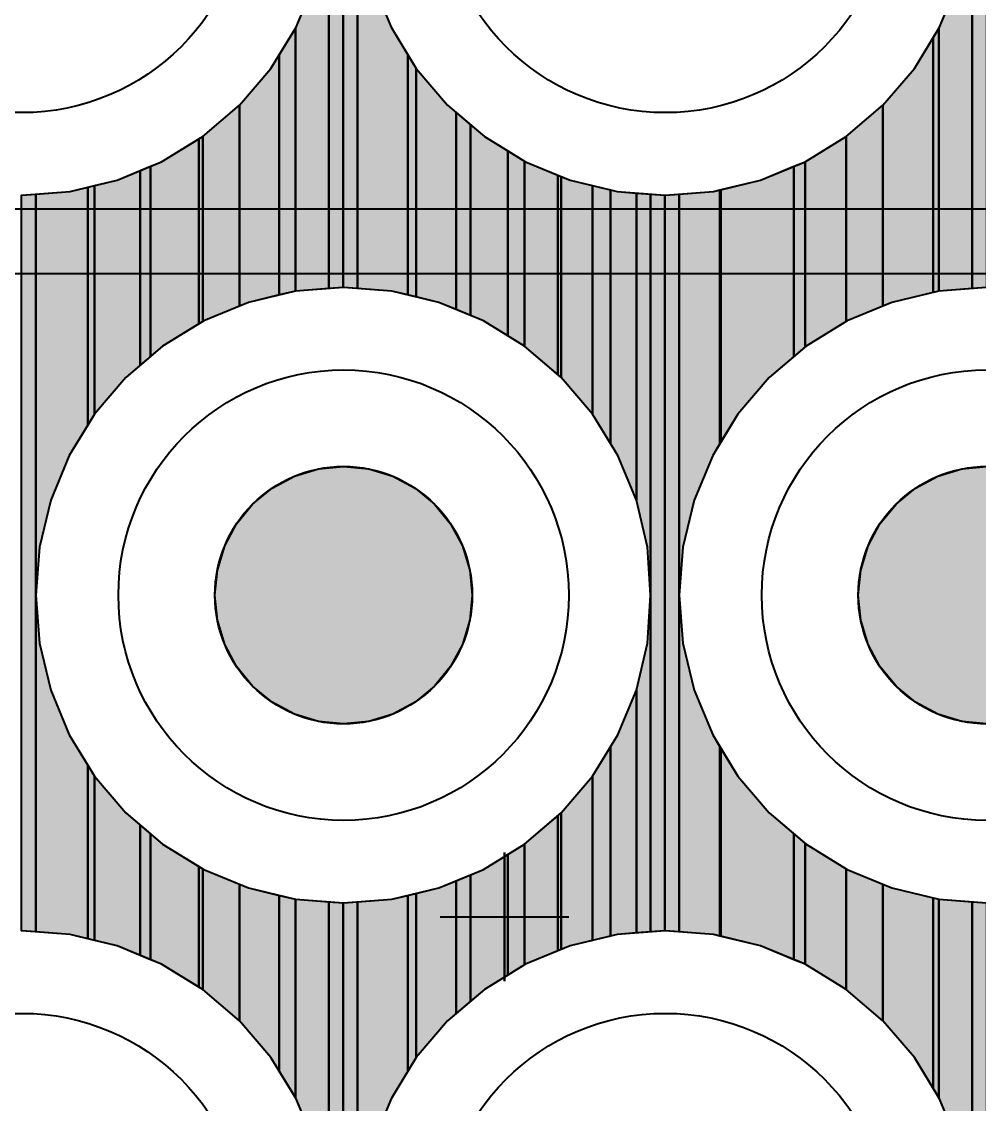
# Model space of a CAD drawing. Header units: millimetres. Extents: x 3.8 to 71.6, y 3.7 to 38.5.
# Drawn here: x 33.699 to 36.676, y 15.197 to 18.563 of the extents above; entities that cross this region are included whole.
import ezdxf

# ---------------------------------------------------------------- set-up
doc = ezdxf.new("R2010")
doc.units = ezdxf.units.MM
for name, color, linetype in [('bottom_copper', 7, 'Continuous'), ('drill_plated', 7, 'Continuous'), ('top_copper', 7, 'Continuous'), ('top_silk', 7, 'Continuous')]:
    doc.layers.add(name, color=color, linetype=linetype)

# ---------------------------------------------------------------- blocks, each defined once
blk = doc.blocks.new('Block8641')
at = {"layer": 'bottom_copper', "lineweight": 40}
for points in [[(1.3218, 13.6105), (1.2773, 13.607), (1.2773, 15.9004), (1.3218, 15.8969), (1.3218, 13.6105)], [(1.2773, 13.607), (1.1736, 13.5989), (1.1736, 14.4155), (1.1759, 14.4193), (1.2334, 14.558), (1.2685, 14.704), (1.2773, 14.8537), (1.2773, 13.607)], [(1.1736, 13.5989), (1.0276, 13.5638), (1, 13.5524), (1, 14.177), (1.0975, 14.2912), (1.1736, 14.4155), (1.1736, 13.5989)], [(1, 13.5524), (0.8889, 13.5063), (0.8858, 13.5044), (0.8858, 14.0795), (1, 14.177), (1, 13.5524)], [(0.8858, 13.5044), (0.7608, 13.4279), (0.7577, 13.4253), (0.7577, 14.0011), (0.8858, 14.0795), (0.8858, 13.5044)], [(0, 13.3304), (-0.1142, 13.4279), (-0.1665, 13.4599), (-0.1665, 14.035), (-0.1111, 14.0011), (0, 13.955), (0, 13.3304)], [(0.7577, 13.4253), (0.6466, 13.3304), (0.5491, 13.2162), (0.4932, 13.1249), (0.4932, 13.9134), (0.619, 13.9436), (0.7577, 14.0011), (0.7577, 13.4253)], [(0.1534, 13.1249), (0.0975, 13.2162), (0, 13.3304), (0, 13.955), (0.0276, 13.9436), (0.1534, 13.9134), (0.1534, 13.1249)], [(0.2773, 12.6537), (0.2685, 12.8034), (0.2334, 12.9494), (0.1759, 13.0881), (0.1534, 13.1249), (0.1534, 13.9134), (0.1733, 13.9086), (0.2773, 13.9004), (0.2773, 12.6537)], [(0.3664, 11.6072), (0.3233, 11.6106), (0.2773, 11.607), (0.2773, 13.9004), (0.3233, 13.8968), (0.3664, 13.9002), (0.3664, 11.6072)], [(0.4932, 13.1249), (0.4707, 13.0881), (0.4132, 12.9494), (0.3781, 12.8034), (0.3664, 12.6537), (0.3664, 13.9002), (0.473, 13.9085), (0.4932, 13.9134), (0.4932, 13.1249)], [(0.2773, 11.607), (0.1736, 11.5989), (0.1534, 11.594), (0.1534, 12.1825), (0.1759, 12.2193), (0.2334, 12.358), (0.2685, 12.504), (0.2773, 12.6537), (0.2773, 11.607)], [(0.4932, 11.594), (0.4733, 11.5988), (0.3664, 11.6072), (0.3664, 12.6537), (0.3781, 12.504), (0.4132, 12.358), (0.4707, 12.2193), (0.4932, 12.1825), (0.4932, 11.594)], [(0.1534, 11.594), (0.0276, 11.5638), (0, 11.5524), (0, 11.977), (0.0975, 12.0912), (0.1534, 12.1825), (0.1534, 11.594)], [(0.7577, 11.5063), (0.619, 11.5638), (0.4932, 11.594), (0.4932, 12.1825), (0.5491, 12.0912), (0.6466, 11.977), (0.7577, 11.8821), (0.7577, 11.5063)], [(0, 11.5524), (-0.1111, 11.5063), (-0.1665, 11.4724), (-0.1665, 11.8475), (-0.1142, 11.8795), (0, 11.977), (0, 11.5524)], [(0.8858, 11.4279), (0.7577, 11.5063), (0.7577, 11.8821), (0.7608, 11.8795), (0.8858, 11.803), (0.8858, 11.4279)], [(1, 11.3304), (0.8858, 11.4279), (0.8858, 11.803), (0.8889, 11.8011), (1, 11.755), (1, 11.3304)], [(1.1736, 11.0919), (1.0975, 11.2162), (1, 11.3304), (1, 11.755), (1.0276, 11.7436), (1.1736, 11.7085), (1.1736, 11.0919)], [(1.2773, 10.6537), (1.2685, 10.8034), (1.2334, 10.9494), (1.1759, 11.0881), (1.1736, 11.0919), (1.1736, 11.7085), (1.2773, 11.7004), (1.2773, 10.6537)], [(1.3218, 0), (1.2773, 0), (1.2773, 11.7004), (1.3218, 11.6969), (1.3218, 0)]]:
    blk.add_hatch(color=7, dxfattribs=at).paths.add_polyline_path(points, flags=0)
at = {"layer": 'bottom_copper', "color": 7, "lineweight": 40}
for points in [[(1.3218, 13.6105), (1.2773, 13.607), (1.2773, 15.9004), (1.3218, 15.8969), (1.3218, 13.6105)], [(1.2773, 13.607), (1.1736, 13.5989), (1.1736, 14.4155), (1.1759, 14.4193), (1.2334, 14.558), (1.2685, 14.704), (1.2773, 14.8537), (1.2773, 13.607)], [(1.1736, 13.5989), (1.0276, 13.5638), (1, 13.5524), (1, 14.177), (1.0975, 14.2912), (1.1736, 14.4155), (1.1736, 13.5989)], [(1, 13.5524), (0.8889, 13.5063), (0.8858, 13.5044), (0.8858, 14.0795), (1, 14.177), (1, 13.5524)], [(0.8858, 13.5044), (0.7608, 13.4279), (0.7577, 13.4253), (0.7577, 14.0011), (0.8858, 14.0795), (0.8858, 13.5044)], [(0, 13.3304), (-0.1142, 13.4279), (-0.1665, 13.4599), (-0.1665, 14.035), (-0.1111, 14.0011), (0, 13.955), (0, 13.3304)], [(0.7577, 13.4253), (0.6466, 13.3304), (0.5491, 13.2162), (0.4932, 13.1249), (0.4932, 13.9134), (0.619, 13.9436), (0.7577, 14.0011), (0.7577, 13.4253)], [(0.1534, 13.1249), (0.0975, 13.2162), (0, 13.3304), (0, 13.955), (0.0276, 13.9436), (0.1534, 13.9134), (0.1534, 13.1249)], [(0.2773, 12.6537), (0.2685, 12.8034), (0.2334, 12.9494), (0.1759, 13.0881), (0.1534, 13.1249), (0.1534, 13.9134), (0.1733, 13.9086), (0.2773, 13.9004), (0.2773, 12.6537)], [(0.3664, 11.6072), (0.3233, 11.6106), (0.2773, 11.607), (0.2773, 13.9004), (0.3233, 13.8968), (0.3664, 13.9002), (0.3664, 11.6072)], [(0.4932, 13.1249), (0.4707, 13.0881), (0.4132, 12.9494), (0.3781, 12.8034), (0.3664, 12.6537), (0.3664, 13.9002), (0.473, 13.9085), (0.4932, 13.9134), (0.4932, 13.1249)], [(0.2773, 11.607), (0.1736, 11.5989), (0.1534, 11.594), (0.1534, 12.1825), (0.1759, 12.2193), (0.2334, 12.358), (0.2685, 12.504), (0.2773, 12.6537), (0.2773, 11.607)], [(0.4932, 11.594), (0.4733, 11.5988), (0.3664, 11.6072), (0.3664, 12.6537), (0.3781, 12.504), (0.4132, 12.358), (0.4707, 12.2193), (0.4932, 12.1825), (0.4932, 11.594)], [(0.1534, 11.594), (0.0276, 11.5638), (0, 11.5524), (0, 11.977), (0.0975, 12.0912), (0.1534, 12.1825), (0.1534, 11.594)], [(0.7577, 11.5063), (0.619, 11.5638), (0.4932, 11.594), (0.4932, 12.1825), (0.5491, 12.0912), (0.6466, 11.977), (0.7577, 11.8821), (0.7577, 11.5063)], [(0, 11.5524), (-0.1111, 11.5063), (-0.1665, 11.4724), (-0.1665, 11.8475), (-0.1142, 11.8795), (0, 11.977), (0, 11.5524)], [(0.8858, 11.4279), (0.7577, 11.5063), (0.7577, 11.8821), (0.7608, 11.8795), (0.8858, 11.803), (0.8858, 11.4279)], [(1, 11.3304), (0.8858, 11.4279), (0.8858, 11.803), (0.8889, 11.8011), (1, 11.755), (1, 11.3304)], [(1.1736, 11.0919), (1.0975, 11.2162), (1, 11.3304), (1, 11.755), (1.0276, 11.7436), (1.1736, 11.7085), (1.1736, 11.0919)], [(1.2773, 10.6537), (1.2685, 10.8034), (1.2334, 10.9494), (1.1759, 11.0881), (1.1736, 11.0919), (1.1736, 11.7085), (1.2773, 11.7004), (1.2773, 10.6537)], [(1.3218, 0), (1.2773, 0), (1.2773, 11.7004), (1.3218, 11.6969), (1.3218, 0)]]:
    blk.add_lwpolyline(points, close=True, dxfattribs=at)
blk = doc.blocks.new('Block9866')
at = {"layer": 'bottom_copper', "lineweight": 40}
for points in [[(0.8957, 13.6072), (0.8526, 13.6106), (0.8066, 13.607), (0.8066, 15.9004), (0.8526, 15.8968), (0.8957, 15.9002), (0.8957, 13.6072)], [(0.8066, 13.607), (0.7029, 13.5989), (0.7029, 14.4155), (0.7052, 14.4193), (0.7627, 14.558), (0.7978, 14.704), (0.8066, 14.8537), (0.8066, 13.607)], [(1.0526, 13.5868), (1.0023, 13.5989), (0.8957, 13.6072), (0.8957, 14.8537), (0.9074, 14.704), (0.9425, 14.558), (1, 14.4193), (1.0526, 14.3334), (1.0526, 13.5868)], [(0.7029, 13.5989), (0.5569, 13.5638), (0.5293, 13.5524), (0.5293, 14.177), (0.6268, 14.2912), (0.7029, 14.4155), (0.7029, 13.5989)], [(1.2026, 13.5413), (1.1483, 13.5638), (1.0526, 13.5868), (1.0526, 14.3334), (1.0784, 14.2912), (1.1759, 14.177), (1.2026, 14.1542), (1.2026, 13.5413)], [(0.5293, 13.5524), (0.4182, 13.5063), (0.4026, 13.4968), (0.4026, 14.0718), (0.4151, 14.0795), (0.5293, 14.177), (0.5293, 13.5524)], [(1.3628, 13.4599), (1.287, 13.5063), (1.2026, 13.5413), (1.2026, 14.1542), (1.2901, 14.0795), (1.3628, 14.035), (1.3628, 13.4599)], [(0.4026, 13.4968), (0.2901, 13.4279), (0.2526, 13.3959), (0.2526, 13.9868), (0.287, 14.0011), (0.4026, 14.0718), (0.4026, 13.4968)], [(0.2526, 13.3959), (0.1759, 13.3304), (0.0784, 13.2162), (0.0784, 13.9268), (0.1483, 13.9436), (0.2526, 13.9868), (0.2526, 13.3959)], [(-0.1043, 11.6072), (-0.1474, 11.6106), (-0.1489, 11.6105), (-0.1489, 13.8969), (-0.1474, 13.8968), (-0.1043, 13.9002), (-0.1043, 11.6072)], [(0.0784, 13.2162), (0, 13.0881), (-0.0575, 12.9494), (-0.0926, 12.8034), (-0.1043, 12.6537), (-0.1043, 13.9002), (0.0023, 13.9085), (0.0784, 13.9268), (0.0784, 13.2162)], [(0.0784, 11.5806), (0.0023, 11.5989), (-0.1043, 11.6072), (-0.1043, 12.6537), (-0.0926, 12.504), (-0.0575, 12.358), (0, 12.2193), (0.0784, 12.0912), (0.0784, 11.5806)], [(0.2526, 11.5206), (0.1483, 11.5638), (0.0784, 11.5806), (0.0784, 12.0912), (0.1759, 11.977), (0.2526, 11.9115), (0.2526, 11.5206)], [(0.4026, 11.4356), (0.287, 11.5063), (0.2526, 11.5206), (0.2526, 11.9115), (0.2901, 11.8795), (0.4026, 11.8106), (0.4026, 11.4356)], [(1.3628, 11.4724), (1.2901, 11.4279), (1.2026, 11.3532), (1.2026, 11.7661), (1.287, 11.8011), (1.3628, 11.8475), (1.3628, 11.4724)], [(0.5293, 11.3304), (0.4151, 11.4279), (0.4026, 11.4356), (0.4026, 11.8106), (0.4182, 11.8011), (0.5293, 11.755), (0.5293, 11.3304)], [(0.7029, 11.0919), (0.6268, 11.2162), (0.5293, 11.3304), (0.5293, 11.755), (0.5569, 11.7436), (0.7029, 11.7085), (0.7029, 11.0919)], [(1.2026, 11.3532), (1.1759, 11.3304), (1.0784, 11.2162), (1.0526, 11.174), (1.0526, 11.7206), (1.1483, 11.7436), (1.2026, 11.7661), (1.2026, 11.3532)], [(1.0526, 11.174), (1, 11.0881), (0.9425, 10.9494), (0.9074, 10.8034), (0.8957, 10.6537), (0.8957, 11.7002), (1.0023, 11.7085), (1.0526, 11.7206), (1.0526, 11.174)], [(0.8066, 10.6537), (0.7978, 10.8034), (0.7627, 10.9494), (0.7052, 11.0881), (0.7029, 11.0919), (0.7029, 11.7085), (0.8066, 11.7004), (0.8066, 10.6537)], [(0.8957, 0), (0.8066, 0), (0.8066, 11.7004), (0.8526, 11.6968), (0.8957, 11.7002), (0.8957, 0)]]:
    blk.add_hatch(color=7, dxfattribs=at).paths.add_polyline_path(points, flags=0)
at = {"layer": 'bottom_copper', "color": 7, "lineweight": 40}
for points in [[(0.8957, 13.6072), (0.8526, 13.6106), (0.8066, 13.607), (0.8066, 15.9004), (0.8526, 15.8968), (0.8957, 15.9002), (0.8957, 13.6072)], [(0.8066, 13.607), (0.7029, 13.5989), (0.7029, 14.4155), (0.7052, 14.4193), (0.7627, 14.558), (0.7978, 14.704), (0.8066, 14.8537), (0.8066, 13.607)], [(1.0526, 13.5868), (1.0023, 13.5989), (0.8957, 13.6072), (0.8957, 14.8537), (0.9074, 14.704), (0.9425, 14.558), (1, 14.4193), (1.0526, 14.3334), (1.0526, 13.5868)], [(0.7029, 13.5989), (0.5569, 13.5638), (0.5293, 13.5524), (0.5293, 14.177), (0.6268, 14.2912), (0.7029, 14.4155), (0.7029, 13.5989)], [(1.2026, 13.5413), (1.1483, 13.5638), (1.0526, 13.5868), (1.0526, 14.3334), (1.0784, 14.2912), (1.1759, 14.177), (1.2026, 14.1542), (1.2026, 13.5413)], [(0.5293, 13.5524), (0.4182, 13.5063), (0.4026, 13.4968), (0.4026, 14.0718), (0.4151, 14.0795), (0.5293, 14.177), (0.5293, 13.5524)], [(1.3628, 13.4599), (1.287, 13.5063), (1.2026, 13.5413), (1.2026, 14.1542), (1.2901, 14.0795), (1.3628, 14.035), (1.3628, 13.4599)], [(0.4026, 13.4968), (0.2901, 13.4279), (0.2526, 13.3959), (0.2526, 13.9868), (0.287, 14.0011), (0.4026, 14.0718), (0.4026, 13.4968)], [(0.2526, 13.3959), (0.1759, 13.3304), (0.0784, 13.2162), (0.0784, 13.9268), (0.1483, 13.9436), (0.2526, 13.9868), (0.2526, 13.3959)], [(-0.1043, 11.6072), (-0.1474, 11.6106), (-0.1489, 11.6105), (-0.1489, 13.8969), (-0.1474, 13.8968), (-0.1043, 13.9002), (-0.1043, 11.6072)], [(0.0784, 13.2162), (0, 13.0881), (-0.0575, 12.9494), (-0.0926, 12.8034), (-0.1043, 12.6537), (-0.1043, 13.9002), (0.0023, 13.9085), (0.0784, 13.9268), (0.0784, 13.2162)], [(0.0784, 11.5806), (0.0023, 11.5989), (-0.1043, 11.6072), (-0.1043, 12.6537), (-0.0926, 12.504), (-0.0575, 12.358), (0, 12.2193), (0.0784, 12.0912), (0.0784, 11.5806)], [(0.2526, 11.5206), (0.1483, 11.5638), (0.0784, 11.5806), (0.0784, 12.0912), (0.1759, 11.977), (0.2526, 11.9115), (0.2526, 11.5206)], [(0.4026, 11.4356), (0.287, 11.5063), (0.2526, 11.5206), (0.2526, 11.9115), (0.2901, 11.8795), (0.4026, 11.8106), (0.4026, 11.4356)], [(1.3628, 11.4724), (1.2901, 11.4279), (1.2026, 11.3532), (1.2026, 11.7661), (1.287, 11.8011), (1.3628, 11.8475), (1.3628, 11.4724)], [(0.5293, 11.3304), (0.4151, 11.4279), (0.4026, 11.4356), (0.4026, 11.8106), (0.4182, 11.8011), (0.5293, 11.755), (0.5293, 11.3304)], [(0.7029, 11.0919), (0.6268, 11.2162), (0.5293, 11.3304), (0.5293, 11.755), (0.5569, 11.7436), (0.7029, 11.7085), (0.7029, 11.0919)], [(1.2026, 11.3532), (1.1759, 11.3304), (1.0784, 11.2162), (1.0526, 11.174), (1.0526, 11.7206), (1.1483, 11.7436), (1.2026, 11.7661), (1.2026, 11.3532)], [(1.0526, 11.174), (1, 11.0881), (0.9425, 10.9494), (0.9074, 10.8034), (0.8957, 10.6537), (0.8957, 11.7002), (1.0023, 11.7085), (1.0526, 11.7206), (1.0526, 11.174)], [(0.8066, 10.6537), (0.7978, 10.8034), (0.7627, 10.9494), (0.7052, 11.0881), (0.7029, 11.0919), (0.7029, 11.7085), (0.8066, 11.7004), (0.8066, 10.6537)], [(0.8957, 0), (0.8066, 0), (0.8066, 11.7004), (0.8526, 11.6968), (0.8957, 11.7002), (0.8957, 0)]]:
    blk.add_lwpolyline(points, close=True, dxfattribs=at)
blk = doc.blocks.new('Block35240')
at = {"layer": 'top_copper', "lineweight": 40}
for points in [[(0.8511, 13.6105), (0.8066, 13.607), (0.8066, 15.9004), (0.8511, 15.8969), (0.8511, 13.6105)], [(0.8066, 13.607), (0.7029, 13.5989), (0.6848, 13.5945), (0.6848, 14.386), (0.7052, 14.4193), (0.7627, 14.558), (0.7978, 14.704), (0.8066, 14.8537), (0.8066, 13.607)], [(0.6848, 13.5945), (0.5569, 13.5638), (0.5293, 13.5524), (0.5293, 14.177), (0.6268, 14.2912), (0.6848, 14.386), (0.6848, 13.5945)], [(0.5293, 13.5524), (0.4182, 13.5063), (0.4151, 13.5044), (0.4151, 14.0795), (0.5293, 14.177), (0.5293, 13.5524)], [(0.4151, 13.5044), (0.2901, 13.4279), (0.2526, 13.3959), (0.2526, 13.9868), (0.287, 14.0011), (0.4151, 14.0795), (0.4151, 13.5044)], [(0.2526, 13.3959), (0.1759, 13.3304), (0.0784, 13.2162), (0.0254, 13.1296), (0.0254, 13.9141), (0.1483, 13.9436), (0.2526, 13.9868), (0.2526, 13.3959)], [(-0.1043, 11.6072), (-0.1474, 11.6106), (-0.1489, 11.6105), (-0.1489, 13.8969), (-0.1474, 13.8968), (-0.1043, 13.9002), (-0.1043, 11.6072)], [(0.0254, 13.1296), (0, 13.0881), (-0.0575, 12.9494), (-0.0926, 12.8034), (-0.1043, 12.6537), (-0.1043, 13.9002), (0.0023, 13.9085), (0.0254, 13.9141), (0.0254, 13.1296)], [(0.0254, 11.5933), (0.0023, 11.5989), (-0.1043, 11.6072), (-0.1043, 12.6537), (-0.0926, 12.504), (-0.0575, 12.358), (0, 12.2193), (0.0254, 12.1778), (0.0254, 11.5933)], [(0.2526, 11.5206), (0.1483, 11.5638), (0.0254, 11.5933), (0.0254, 12.1778), (0.0784, 12.0912), (0.1759, 11.977), (0.2526, 11.9115), (0.2526, 11.5206)], [(0.4151, 11.4279), (0.287, 11.5063), (0.2526, 11.5206), (0.2526, 11.9115), (0.2901, 11.8795), (0.4151, 11.803), (0.4151, 11.4279)], [(0.5293, 11.3304), (0.4151, 11.4279), (0.4151, 11.803), (0.4182, 11.8011), (0.5293, 11.755), (0.5293, 11.3304)], [(0.6848, 11.1214), (0.6268, 11.2162), (0.5293, 11.3304), (0.5293, 11.755), (0.5569, 11.7436), (0.6848, 11.7129), (0.6848, 11.1214)], [(0.8066, 10.6537), (0.7978, 10.8034), (0.7627, 10.9494), (0.7052, 11.0881), (0.6848, 11.1214), (0.6848, 11.7129), (0.7029, 11.7085), (0.8066, 11.7004), (0.8066, 10.6537)], [(0.8511, 0), (0.8066, 0), (0.8066, 11.7004), (0.8511, 11.6969), (0.8511, 0)]]:
    blk.add_hatch(color=7, dxfattribs=at).paths.add_polyline_path(points, flags=0)
at = {"layer": 'top_copper', "color": 7, "lineweight": 40}
for points in [[(0.8511, 13.6105), (0.8066, 13.607), (0.8066, 15.9004), (0.8511, 15.8969), (0.8511, 13.6105)], [(0.8066, 13.607), (0.7029, 13.5989), (0.6848, 13.5945), (0.6848, 14.386), (0.7052, 14.4193), (0.7627, 14.558), (0.7978, 14.704), (0.8066, 14.8537), (0.8066, 13.607)], [(0.6848, 13.5945), (0.5569, 13.5638), (0.5293, 13.5524), (0.5293, 14.177), (0.6268, 14.2912), (0.6848, 14.386), (0.6848, 13.5945)], [(0.5293, 13.5524), (0.4182, 13.5063), (0.4151, 13.5044), (0.4151, 14.0795), (0.5293, 14.177), (0.5293, 13.5524)], [(0.4151, 13.5044), (0.2901, 13.4279), (0.2526, 13.3959), (0.2526, 13.9868), (0.287, 14.0011), (0.4151, 14.0795), (0.4151, 13.5044)], [(0.2526, 13.3959), (0.1759, 13.3304), (0.0784, 13.2162), (0.0254, 13.1296), (0.0254, 13.9141), (0.1483, 13.9436), (0.2526, 13.9868), (0.2526, 13.3959)], [(-0.1043, 11.6072), (-0.1474, 11.6106), (-0.1489, 11.6105), (-0.1489, 13.8969), (-0.1474, 13.8968), (-0.1043, 13.9002), (-0.1043, 11.6072)], [(0.0254, 13.1296), (0, 13.0881), (-0.0575, 12.9494), (-0.0926, 12.8034), (-0.1043, 12.6537), (-0.1043, 13.9002), (0.0023, 13.9085), (0.0254, 13.9141), (0.0254, 13.1296)], [(0.0254, 11.5933), (0.0023, 11.5989), (-0.1043, 11.6072), (-0.1043, 12.6537), (-0.0926, 12.504), (-0.0575, 12.358), (0, 12.2193), (0.0254, 12.1778), (0.0254, 11.5933)], [(0.2526, 11.5206), (0.1483, 11.5638), (0.0254, 11.5933), (0.0254, 12.1778), (0.0784, 12.0912), (0.1759, 11.977), (0.2526, 11.9115), (0.2526, 11.5206)], [(0.4151, 11.4279), (0.287, 11.5063), (0.2526, 11.5206), (0.2526, 11.9115), (0.2901, 11.8795), (0.4151, 11.803), (0.4151, 11.4279)], [(0.5293, 11.3304), (0.4151, 11.4279), (0.4151, 11.803), (0.4182, 11.8011), (0.5293, 11.755), (0.5293, 11.3304)], [(0.6848, 11.1214), (0.6268, 11.2162), (0.5293, 11.3304), (0.5293, 11.755), (0.5569, 11.7436), (0.6848, 11.7129), (0.6848, 11.1214)], [(0.8066, 10.6537), (0.7978, 10.8034), (0.7627, 10.9494), (0.7052, 11.0881), (0.6848, 11.1214), (0.6848, 11.7129), (0.7029, 11.7085), (0.8066, 11.7004), (0.8066, 10.6537)], [(0.8511, 0), (0.8066, 0), (0.8066, 11.7004), (0.8511, 11.6969), (0.8511, 0)]]:
    blk.add_lwpolyline(points, close=True, dxfattribs=at)
blk = doc.blocks.new('Block36083')
at = {"layer": 'top_copper', "lineweight": 40}
for points in [[(0, 13.6072), (-0.0431, 13.6106), (-0.0446, 13.6105), (-0.0446, 15.8969), (-0.0431, 15.8968), (0, 15.9002), (0, 13.6072)], [(0.1827, 13.5806), (0.1066, 13.5989), (0, 13.6072), (0, 14.8537), (0.0117, 14.704), (0.0468, 14.558), (0.1043, 14.4193), (0.1827, 14.2912), (0.1827, 13.5806)], [(0.3517, 13.5227), (0.2526, 13.5638), (0.1827, 13.5806), (0.1827, 14.2912), (0.2802, 14.177), (0.3517, 14.116), (0.3517, 13.5227)], [(0.5194, 13.4279), (0.3913, 13.5063), (0.3517, 13.5227), (0.3517, 14.116), (0.3944, 14.0795), (0.5194, 14.003), (0.5194, 13.4279)], [(0.6231, 13.3394), (0.5194, 13.4279), (0.5194, 14.003), (0.5225, 14.0011), (0.6231, 13.9594), (0.6231, 13.3394)], [(0.7311, 13.2162), (0.6336, 13.3304), (0.6231, 13.3394), (0.6231, 13.9594), (0.6612, 13.9436), (0.7311, 13.9268), (0.7311, 13.2162)], [(0.867, 12.9494), (0.8095, 13.0881), (0.7311, 13.2162), (0.7311, 13.9268), (0.8072, 13.9085), (0.867, 13.9038), (0.867, 12.9494)], [(0.9109, 12.6537), (0.9021, 12.8034), (0.867, 12.9494), (0.867, 13.9038), (0.9109, 13.9004), (0.9109, 12.6537)], [(0.9554, 11.6105), (0.9109, 11.607), (0.9109, 13.9004), (0.9554, 13.8969), (0.9554, 11.6105)], [(0.9109, 11.607), (0.867, 11.6036), (0.867, 12.358), (0.9021, 12.504), (0.9109, 12.6537), (0.9109, 11.607)], [(0.867, 11.6036), (0.8072, 11.5989), (0.7311, 11.5806), (0.7311, 12.0912), (0.8095, 12.2193), (0.867, 12.358), (0.867, 11.6036)], [(0.7311, 11.5806), (0.6612, 11.5638), (0.6231, 11.548), (0.6231, 11.968), (0.6336, 11.977), (0.7311, 12.0912), (0.7311, 11.5806)], [(0.6231, 11.548), (0.5225, 11.5063), (0.5194, 11.5044), (0.5194, 11.8795), (0.6231, 11.968), (0.6231, 11.548)], [(0.5194, 11.5044), (0.3944, 11.4279), (0.3517, 11.3914), (0.3517, 11.7847), (0.3913, 11.8011), (0.5194, 11.8795), (0.5194, 11.5044)], [(0.3517, 11.3914), (0.2802, 11.3304), (0.1827, 11.2162), (0.1827, 11.7268), (0.2526, 11.7436), (0.3517, 11.7847), (0.3517, 11.3914)], [(0.1827, 11.2162), (0.1043, 11.0881), (0.0468, 10.9494), (0.0117, 10.8034), (0, 10.6537), (0, 11.7002), (0.1066, 11.7085), (0.1827, 11.7268), (0.1827, 11.2162)], [(0, 0), (-0.0446, 0), (-0.0446, 11.6969), (-0.0431, 11.6968), (0, 11.7002), (0, 0)]]:
    blk.add_hatch(color=7, dxfattribs=at).paths.add_polyline_path(points, flags=0)
at = {"layer": 'top_copper', "color": 7, "lineweight": 40}
for points in [[(0, 13.6072), (-0.0431, 13.6106), (-0.0446, 13.6105), (-0.0446, 15.8969), (-0.0431, 15.8968), (0, 15.9002), (0, 13.6072)], [(0.1827, 13.5806), (0.1066, 13.5989), (0, 13.6072), (0, 14.8537), (0.0117, 14.704), (0.0468, 14.558), (0.1043, 14.4193), (0.1827, 14.2912), (0.1827, 13.5806)], [(0.3517, 13.5227), (0.2526, 13.5638), (0.1827, 13.5806), (0.1827, 14.2912), (0.2802, 14.177), (0.3517, 14.116), (0.3517, 13.5227)], [(0.5194, 13.4279), (0.3913, 13.5063), (0.3517, 13.5227), (0.3517, 14.116), (0.3944, 14.0795), (0.5194, 14.003), (0.5194, 13.4279)], [(0.6231, 13.3394), (0.5194, 13.4279), (0.5194, 14.003), (0.5225, 14.0011), (0.6231, 13.9594), (0.6231, 13.3394)], [(0.7311, 13.2162), (0.6336, 13.3304), (0.6231, 13.3394), (0.6231, 13.9594), (0.6612, 13.9436), (0.7311, 13.9268), (0.7311, 13.2162)], [(0.867, 12.9494), (0.8095, 13.0881), (0.7311, 13.2162), (0.7311, 13.9268), (0.8072, 13.9085), (0.867, 13.9038), (0.867, 12.9494)], [(0.9109, 12.6537), (0.9021, 12.8034), (0.867, 12.9494), (0.867, 13.9038), (0.9109, 13.9004), (0.9109, 12.6537)], [(0.9554, 11.6105), (0.9109, 11.607), (0.9109, 13.9004), (0.9554, 13.8969), (0.9554, 11.6105)], [(0.9109, 11.607), (0.867, 11.6036), (0.867, 12.358), (0.9021, 12.504), (0.9109, 12.6537), (0.9109, 11.607)], [(0.867, 11.6036), (0.8072, 11.5989), (0.7311, 11.5806), (0.7311, 12.0912), (0.8095, 12.2193), (0.867, 12.358), (0.867, 11.6036)], [(0.7311, 11.5806), (0.6612, 11.5638), (0.6231, 11.548), (0.6231, 11.968), (0.6336, 11.977), (0.7311, 12.0912), (0.7311, 11.5806)], [(0.6231, 11.548), (0.5225, 11.5063), (0.5194, 11.5044), (0.5194, 11.8795), (0.6231, 11.968), (0.6231, 11.548)], [(0.5194, 11.5044), (0.3944, 11.4279), (0.3517, 11.3914), (0.3517, 11.7847), (0.3913, 11.8011), (0.5194, 11.8795), (0.5194, 11.5044)], [(0.3517, 11.3914), (0.2802, 11.3304), (0.1827, 11.2162), (0.1827, 11.7268), (0.2526, 11.7436), (0.3517, 11.7847), (0.3517, 11.3914)], [(0.1827, 11.2162), (0.1043, 11.0881), (0.0468, 10.9494), (0.0117, 10.8034), (0, 10.6537), (0, 11.7002), (0.1066, 11.7085), (0.1827, 11.7268), (0.1827, 11.2162)], [(0, 0), (-0.0446, 0), (-0.0446, 11.6969), (-0.0431, 11.6968), (0, 11.7002), (0, 0)]]:
    blk.add_lwpolyline(points, close=True, dxfattribs=at)
blk = doc.blocks.new('Block37007')
at = {"layer": 'top_copper', "lineweight": 40}
for points in [[(0.8978, 13.6105), (0.8533, 13.607), (0.8533, 15.9004), (0.8978, 15.8969), (0.8978, 13.6105)], [(0.8533, 13.607), (0.7496, 13.5989), (0.6993, 13.5868), (0.6993, 14.3334), (0.7519, 14.4193), (0.8094, 14.558), (0.8445, 14.704), (0.8533, 14.8537), (0.8533, 13.607)], [(0.6993, 13.5868), (0.6036, 13.5638), (0.576, 13.5524), (0.576, 14.177), (0.6735, 14.2912), (0.6993, 14.3334), (0.6993, 13.5868)], [(0.576, 13.5524), (0.4649, 13.5063), (0.4618, 13.5044), (0.4618, 14.0795), (0.576, 14.177), (0.576, 13.5524)], [(0.4618, 13.5044), (0.3368, 13.4279), (0.2671, 13.3684), (0.2671, 13.9735), (0.3337, 14.0011), (0.4618, 14.0795), (0.4618, 13.5044)], [(0.2671, 13.3684), (0.2226, 13.3304), (0.1251, 13.2162), (0.1045, 13.1825), (0.1045, 13.9218), (0.195, 13.9436), (0.2671, 13.9735), (0.2671, 13.3684)], [(-0.0576, 11.6072), (-0.1007, 11.6106), (-0.1022, 11.6105), (-0.1022, 13.8969), (-0.1007, 13.8968), (-0.0576, 13.9002), (-0.0576, 11.6072)], [(0.1045, 13.1825), (0.0467, 13.0881), (-0.0108, 12.9494), (-0.0459, 12.8034), (-0.0576, 12.6537), (-0.0576, 13.9002), (0.049, 13.9085), (0.1045, 13.9218), (0.1045, 13.1825)], [(0.1045, 11.5856), (0.049, 11.5989), (-0.0576, 11.6072), (-0.0576, 12.6537), (-0.0459, 12.504), (-0.0108, 12.358), (0.0467, 12.2193), (0.1045, 12.1249), (0.1045, 11.5856)], [(0.2671, 11.5339), (0.195, 11.5638), (0.1045, 11.5856), (0.1045, 12.1249), (0.1251, 12.0912), (0.2226, 11.977), (0.2671, 11.939), (0.2671, 11.5339)], [(0.4618, 11.4279), (0.3337, 11.5063), (0.2671, 11.5339), (0.2671, 11.939), (0.3368, 11.8795), (0.4618, 11.803), (0.4618, 11.4279)], [(0.576, 11.3304), (0.4618, 11.4279), (0.4618, 11.803), (0.4649, 11.8011), (0.576, 11.755), (0.576, 11.3304)], [(0.6993, 11.174), (0.6735, 11.2162), (0.576, 11.3304), (0.576, 11.755), (0.6036, 11.7436), (0.6993, 11.7206), (0.6993, 11.174)], [(0.8533, 10.6537), (0.8445, 10.8034), (0.8094, 10.9494), (0.7519, 11.0881), (0.6993, 11.174), (0.6993, 11.7206), (0.7496, 11.7085), (0.8533, 11.7004), (0.8533, 10.6537)], [(0.8978, 0), (0.8533, 0), (0.8533, 11.7004), (0.8978, 11.6969), (0.8978, 0)]]:
    blk.add_hatch(color=7, dxfattribs=at).paths.add_polyline_path(points, flags=0)
at = {"layer": 'top_copper', "color": 7, "lineweight": 40}
for points in [[(0.8978, 13.6105), (0.8533, 13.607), (0.8533, 15.9004), (0.8978, 15.8969), (0.8978, 13.6105)], [(0.8533, 13.607), (0.7496, 13.5989), (0.6993, 13.5868), (0.6993, 14.3334), (0.7519, 14.4193), (0.8094, 14.558), (0.8445, 14.704), (0.8533, 14.8537), (0.8533, 13.607)], [(0.6993, 13.5868), (0.6036, 13.5638), (0.576, 13.5524), (0.576, 14.177), (0.6735, 14.2912), (0.6993, 14.3334), (0.6993, 13.5868)], [(0.576, 13.5524), (0.4649, 13.5063), (0.4618, 13.5044), (0.4618, 14.0795), (0.576, 14.177), (0.576, 13.5524)], [(0.4618, 13.5044), (0.3368, 13.4279), (0.2671, 13.3684), (0.2671, 13.9735), (0.3337, 14.0011), (0.4618, 14.0795), (0.4618, 13.5044)], [(0.2671, 13.3684), (0.2226, 13.3304), (0.1251, 13.2162), (0.1045, 13.1825), (0.1045, 13.9218), (0.195, 13.9436), (0.2671, 13.9735), (0.2671, 13.3684)], [(-0.0576, 11.6072), (-0.1007, 11.6106), (-0.1022, 11.6105), (-0.1022, 13.8969), (-0.1007, 13.8968), (-0.0576, 13.9002), (-0.0576, 11.6072)], [(0.1045, 13.1825), (0.0467, 13.0881), (-0.0108, 12.9494), (-0.0459, 12.8034), (-0.0576, 12.6537), (-0.0576, 13.9002), (0.049, 13.9085), (0.1045, 13.9218), (0.1045, 13.1825)], [(0.1045, 11.5856), (0.049, 11.5989), (-0.0576, 11.6072), (-0.0576, 12.6537), (-0.0459, 12.504), (-0.0108, 12.358), (0.0467, 12.2193), (0.1045, 12.1249), (0.1045, 11.5856)], [(0.2671, 11.5339), (0.195, 11.5638), (0.1045, 11.5856), (0.1045, 12.1249), (0.1251, 12.0912), (0.2226, 11.977), (0.2671, 11.939), (0.2671, 11.5339)], [(0.4618, 11.4279), (0.3337, 11.5063), (0.2671, 11.5339), (0.2671, 11.939), (0.3368, 11.8795), (0.4618, 11.803), (0.4618, 11.4279)], [(0.576, 11.3304), (0.4618, 11.4279), (0.4618, 11.803), (0.4649, 11.8011), (0.576, 11.755), (0.576, 11.3304)], [(0.6993, 11.174), (0.6735, 11.2162), (0.576, 11.3304), (0.576, 11.755), (0.6036, 11.7436), (0.6993, 11.7206), (0.6993, 11.174)], [(0.8533, 10.6537), (0.8445, 10.8034), (0.8094, 10.9494), (0.7519, 11.0881), (0.6993, 11.174), (0.6993, 11.7206), (0.7496, 11.7085), (0.8533, 11.7004), (0.8533, 10.6537)], [(0.8978, 0), (0.8533, 0), (0.8533, 11.7004), (0.8978, 11.6969), (0.8978, 0)]]:
    blk.add_lwpolyline(points, close=True, dxfattribs=at)

msp = doc.modelspace()

# ---------------------------------------------------------------- hatches: boundary and pattern name
at = {"layer": 'bottom_copper', "lineweight": 40}
for points in [[(35.0923, 16.702), (35.0696, 16.6269), (35.0326, 16.5578), (34.9828, 16.4972), (34.9222, 16.4474), (34.8531, 16.4104), (34.778, 16.3877), (34.7, 16.38), (34.622, 16.3877), (34.5469, 16.4104), (34.4778, 16.4474), (34.4172, 16.4972), (34.3674, 16.5578), (34.3304, 16.6269), (34.3077, 16.702), (34.3, 16.78), (34.3077, 16.858), (34.3304, 16.9331), (34.3674, 17.0022), (34.4172, 17.0628), (34.4778, 17.1126), (34.5469, 17.1496), (34.622, 17.1723), (34.7, 17.18), (34.778, 17.1723), (34.8531, 17.1496), (34.9222, 17.1126), (34.9828, 17.0628), (35.0326, 17.0022), (35.0696, 16.9331), (35.0923, 16.858), (35.1, 16.78), (35.0923, 16.702)], [(37.0923, 16.702), (37.0696, 16.6269), (37.0326, 16.5578), (36.9828, 16.4972), (36.9222, 16.4474), (36.8531, 16.4104), (36.778, 16.3877), (36.7, 16.38), (36.622, 16.3877), (36.5469, 16.4104), (36.4778, 16.4474), (36.4172, 16.4972), (36.3674, 16.5578), (36.3304, 16.6269), (36.3077, 16.702), (36.3, 16.78), (36.3077, 16.858), (36.3304, 16.9331), (36.3674, 17.0022), (36.4172, 17.0628), (36.4778, 17.1126), (36.5469, 17.1496), (36.622, 17.1723), (36.7, 17.18), (36.778, 17.1723), (36.8531, 17.1496), (36.9222, 17.1126), (36.9828, 17.0628), (37.0326, 17.0022), (37.0696, 16.9331), (37.0923, 16.858), (37.1, 16.78), (37.0923, 16.702)]]:
    msp.add_hatch(color=7, dxfattribs=at).paths.add_polyline_path(points, flags=0)
at = {"layer": 'drill_plated', "lineweight": 40}
for points in [[(35.0923, 16.702), (35.0696, 16.6269), (35.0326, 16.5578), (34.9828, 16.4972), (34.9222, 16.4474), (34.8531, 16.4104), (34.778, 16.3877), (34.7, 16.38), (34.622, 16.3877), (34.5469, 16.4104), (34.4778, 16.4474), (34.4172, 16.4972), (34.3674, 16.5578), (34.3304, 16.6269), (34.3077, 16.702), (34.3, 16.78), (34.3077, 16.858), (34.3304, 16.9331), (34.3674, 17.0022), (34.4172, 17.0628), (34.4778, 17.1126), (34.5469, 17.1496), (34.622, 17.1723), (34.7, 17.18), (34.778, 17.1723), (34.8531, 17.1496), (34.9222, 17.1126), (34.9828, 17.0628), (35.0326, 17.0022), (35.0696, 16.9331), (35.0923, 16.858), (35.1, 16.78), (35.0923, 16.702)], [(37.0923, 16.702), (37.0696, 16.6269), (37.0326, 16.5578), (36.9828, 16.4972), (36.9222, 16.4474), (36.8531, 16.4104), (36.778, 16.3877), (36.7, 16.38), (36.622, 16.3877), (36.5469, 16.4104), (36.4778, 16.4474), (36.4172, 16.4972), (36.3674, 16.5578), (36.3304, 16.6269), (36.3077, 16.702), (36.3, 16.78), (36.3077, 16.858), (36.3304, 16.9331), (36.3674, 17.0022), (36.4172, 17.0628), (36.4778, 17.1126), (36.5469, 17.1496), (36.622, 17.1723), (36.7, 17.18), (36.778, 17.1723), (36.8531, 17.1496), (36.9222, 17.1126), (36.9828, 17.0628), (37.0326, 17.0022), (37.0696, 16.9331), (37.0923, 16.858), (37.1, 16.78), (37.0923, 16.702)]]:
    msp.add_hatch(color=7, dxfattribs=at).paths.add_polyline_path(points, flags=0)
at = {"layer": 'top_copper', "lineweight": 40}
for points in [[(35.0923, 16.702), (35.0696, 16.6269), (35.0326, 16.5578), (34.9828, 16.4972), (34.9222, 16.4474), (34.8531, 16.4104), (34.778, 16.3877), (34.7, 16.38), (34.622, 16.3877), (34.5469, 16.4104), (34.4778, 16.4474), (34.4172, 16.4972), (34.3674, 16.5578), (34.3304, 16.6269), (34.3077, 16.702), (34.3, 16.78), (34.3077, 16.858), (34.3304, 16.9331), (34.3674, 17.0022), (34.4172, 17.0628), (34.4778, 17.1126), (34.5469, 17.1496), (34.622, 17.1723), (34.7, 17.18), (34.778, 17.1723), (34.8531, 17.1496), (34.9222, 17.1126), (34.9828, 17.0628), (35.0326, 17.0022), (35.0696, 16.9331), (35.0923, 16.858), (35.1, 16.78), (35.0923, 16.702)], [(37.0923, 16.702), (37.0696, 16.6269), (37.0326, 16.5578), (36.9828, 16.4972), (36.9222, 16.4474), (36.8531, 16.4104), (36.778, 16.3877), (36.7, 16.38), (36.622, 16.3877), (36.5469, 16.4104), (36.4778, 16.4474), (36.4172, 16.4972), (36.3674, 16.5578), (36.3304, 16.6269), (36.3077, 16.702), (36.3, 16.78), (36.3077, 16.858), (36.3304, 16.9331), (36.3674, 17.0022), (36.4172, 17.0628), (36.4778, 17.1126), (36.5469, 17.1496), (36.622, 17.1723), (36.7, 17.18), (36.778, 17.1723), (36.8531, 17.1496), (36.9222, 17.1126), (36.9828, 17.0628), (37.0326, 17.0022), (37.0696, 16.9331), (37.0923, 16.858), (37.1, 16.78), (37.0923, 16.702)]]:
    msp.add_hatch(color=7, dxfattribs=at).paths.add_polyline_path(points, flags=0)

# ---------------------------------------------------------------- linework, layer by layer
at = {"layer": 'bottom_copper', "color": 7, "lineweight": 40}
for p, q in [((34.5526, 18.5456), (34.6101, 18.6843)), ((34.7899, 18.6843), (34.8474, 18.5456)), ((36.5526, 18.5456), (36.6101, 18.6843)), ((34.4742, 18.4175), (34.5526, 18.5456)), ((34.8474, 18.5456), (34.9258, 18.4175)), ((36.4742, 18.4175), (36.5526, 18.5456)), ((34.3767, 18.3033), (34.4742, 18.4175)), ((34.9258, 18.4175), (35.0233, 18.3033)), ((36.3767, 18.3033), (36.4742, 18.4175)), ((34.2625, 18.2058), (34.3767, 18.3033)), ((35.0233, 18.3033), (35.1375, 18.2058)), ((36.2625, 18.2058), (36.3767, 18.3033)), ((34.1344, 18.1274), (34.2625, 18.2058)), ((35.1375, 18.2058), (35.2102, 18.1613)), ((36.1344, 18.1274), (36.2625, 18.2058)), ((35.2102, 17.5862), (35.2102, 18.1613)), ((35.2102, 18.1613), (35.2656, 18.1274)), ((35.2102, 18.1613), (35.2102, 17.5862)), ((33.9957, 18.0699), (34.1344, 18.1274)), ((35.2656, 18.1274), (35.4043, 18.0699)), ((35.9957, 18.0699), (36.1344, 18.1274)), ((33.8497, 18.0348), (33.9957, 18.0699)), ((35.4043, 18.0699), (35.5503, 18.0348)), ((35.8497, 18.0348), (35.9957, 18.0699)), ((33.6985, 18.0232), (33.7, 18.0231)), ((33.7, 18.0231), (33.8497, 18.0348)), ((35.5503, 18.0348), (35.7, 18.0231)), ((35.7, 18.0231), (35.8497, 18.0348)), ((34.7, 17.7369), (34.5503, 17.7252)), ((34.8497, 17.7252), (34.7, 17.7369)), ((36.6985, 17.7368), (36.5503, 17.7252)), ((34.5503, 17.7252), (34.4043, 17.6901)), ((34.9957, 17.6901), (34.8497, 17.7252)), ((36.5503, 17.7252), (36.4043, 17.6901)), ((34.4043, 17.6901), (34.2656, 17.6326)), ((35.1344, 17.6326), (34.9957, 17.6901)), ((36.4043, 17.6901), (36.2656, 17.6326)), ((34.2656, 17.6326), (34.1375, 17.5542)), ((35.2102, 17.5862), (35.1344, 17.6326)), ((36.2656, 17.6326), (36.1375, 17.5542)), ((35.2625, 17.5542), (35.2102, 17.5862)), ((34.1375, 17.5542), (34.0233, 17.4567)), ((35.3767, 17.4567), (35.2625, 17.5542)), ((36.1375, 17.5542), (36.0233, 17.4567)), ((34.0233, 17.4567), (33.9258, 17.3425)), ((35.4742, 17.3425), (35.3767, 17.4567)), ((36.0233, 17.4567), (35.9258, 17.3425)), ((33.9258, 17.3425), (33.8474, 17.2144)), ((35.5526, 17.2144), (35.4742, 17.3425)), ((35.9258, 17.3425), (35.8474, 17.2144)), ((33.8474, 17.2144), (33.7899, 17.0757)), ((35.6101, 17.0757), (35.5526, 17.2144)), ((35.8474, 17.2144), (35.7899, 17.0757)), ((33.7899, 17.0757), (33.7548, 16.9297)), ((35.6452, 16.9297), (35.6101, 17.0757)), ((35.7899, 17.0757), (35.7548, 16.9297)), ((33.7548, 16.9297), (33.7431, 16.78)), ((35.654, 16.78), (35.6452, 16.9297)), ((35.7548, 16.9297), (35.7431, 16.78)), ((33.7431, 16.78), (33.7548, 16.6303)), ((35.6452, 16.6303), (35.654, 16.78)), ((35.7431, 16.78), (35.7548, 16.6303)), ((33.7548, 16.6303), (33.7899, 16.4843)), ((35.6101, 16.4843), (35.6452, 16.6303)), ((35.7548, 16.6303), (35.7899, 16.4843)), ((33.7899, 16.4843), (33.8474, 16.3456)), ((35.5526, 16.3456), (35.6101, 16.4843)), ((35.7899, 16.4843), (35.8474, 16.3456)), ((33.8474, 16.3456), (33.9258, 16.2175)), ((35.4742, 16.2175), (35.5526, 16.3456)), ((35.8474, 16.3456), (35.9258, 16.2175)), ((33.9258, 16.2175), (34.0233, 16.1033)), ((35.3767, 16.1033), (35.4742, 16.2175)), ((35.9258, 16.2175), (36.0233, 16.1033)), ((34.0233, 16.1033), (34.1375, 16.0058)), ((35.2625, 16.0058), (35.3767, 16.1033)), ((36.0233, 16.1033), (36.1375, 16.0058)), ((34.1375, 16.0058), (34.2656, 15.9274)), ((35.2102, 15.9738), (35.2625, 16.0058)), ((36.1375, 16.0058), (36.2656, 15.9274)), ((35.1344, 15.9274), (35.2102, 15.9738)), ((35.2102, 15.5987), (35.2102, 15.9738)), ((35.2102, 15.9738), (35.2102, 15.5987)), ((34.2656, 15.9274), (34.4043, 15.8699)), ((34.9957, 15.8699), (35.1344, 15.9274)), ((36.2656, 15.9274), (36.4043, 15.8699)), ((34.4043, 15.8699), (34.5503, 15.8348)), ((34.8497, 15.8348), (34.9957, 15.8699)), ((36.4043, 15.8699), (36.5503, 15.8348)), ((34.5503, 15.8348), (34.7, 15.8231)), ((34.7, 15.8231), (34.8497, 15.8348)), ((36.5503, 15.8348), (36.6985, 15.8232)), ((33.7, 15.7369), (33.6985, 15.7368)), ((33.8497, 15.7252), (33.7, 15.7369)), ((33.9957, 15.6901), (33.8497, 15.7252)), ((35.5503, 15.7252), (35.4043, 15.6901)), ((35.7, 15.7369), (35.5503, 15.7252)), ((35.8497, 15.7252), (35.7, 15.7369)), ((35.9957, 15.6901), (35.8497, 15.7252)), ((34.1344, 15.6326), (33.9957, 15.6901)), ((35.4043, 15.6901), (35.2656, 15.6326)), ((36.1344, 15.6326), (35.9957, 15.6901)), ((34.2625, 15.5542), (34.1344, 15.6326)), ((35.2656, 15.6326), (35.2102, 15.5987)), ((36.2625, 15.5542), (36.1344, 15.6326)), ((35.2102, 15.5987), (35.1375, 15.5542)), ((34.3767, 15.4567), (34.2625, 15.5542)), ((35.1375, 15.5542), (35.0233, 15.4567)), ((36.3767, 15.4567), (36.2625, 15.5542)), ((34.4742, 15.3425), (34.3767, 15.4567)), ((35.0233, 15.4567), (34.9258, 15.3425)), ((36.4742, 15.3425), (36.3767, 15.4567)), ((34.5526, 15.2144), (34.4742, 15.3425)), ((34.9258, 15.3425), (34.8474, 15.2144)), ((36.5526, 15.2144), (36.4742, 15.3425)), ((34.6101, 15.0757), (34.5526, 15.2144)), ((34.8474, 15.2144), (34.7899, 15.0757)), ((36.6101, 15.0757), (36.5526, 15.2144))]:
    msp.add_line(p, q, dxfattribs=at)
msp.add_lwpolyline([(35.0923, 16.702), (35.0696, 16.6269), (35.0326, 16.5578), (34.9828, 16.4972), (34.9222, 16.4474), (34.8531, 16.4104), (34.778, 16.3877), (34.7, 16.38), (34.622, 16.3877), (34.5469, 16.4104), (34.4778, 16.4474), (34.4172, 16.4972), (34.3674, 16.5578), (34.3304, 16.6269), (34.3077, 16.702), (34.3, 16.78), (34.3077, 16.858), (34.3304, 16.9331), (34.3674, 17.0022), (34.4172, 17.0628), (34.4778, 17.1126), (34.5469, 17.1496), (34.622, 17.1723), (34.7, 17.18), (34.778, 17.1723), (34.8531, 17.1496), (34.9222, 17.1126), (34.9828, 17.0628), (35.0326, 17.0022), (35.0696, 16.9331), (35.0923, 16.858), (35.1, 16.78), (35.0923, 16.702)], close=True, dxfattribs=at)
msp.add_lwpolyline([(36.7, 16.38), (36.622, 16.3877), (36.5469, 16.4104), (36.4778, 16.4474), (36.4172, 16.4972), (36.3674, 16.5578), (36.3304, 16.6269), (36.3077, 16.702), (36.3, 16.78), (36.3077, 16.858), (36.3304, 16.9331), (36.3674, 17.0022), (36.4172, 17.0628), (36.4778, 17.1126), (36.5469, 17.1496), (36.622, 17.1723), (36.7, 17.18)], dxfattribs=at)
for centre, major_axis in [((33.7, 18.98), (0.7, 0)), ((35.7, 18.98), (0.7, 0)), ((34.7, 16.78), (0.7, 0)), ((36.7, 16.78), (0.7, 0)), ((34.7, 16.78), (0.4, 0)), ((36.7, 16.78), (0.4, 0)), ((33.7, 14.78), (0.7, 0)), ((35.7, 14.78), (0.7, 0))]:
    msp.add_ellipse(centre, major_axis=major_axis, ratio=1, dxfattribs=at)
at = {"layer": 'drill_plated', "color": 7, "lineweight": 40}
msp.add_lwpolyline([(35.0923, 16.702), (35.0696, 16.6269), (35.0326, 16.5578), (34.9828, 16.4972), (34.9222, 16.4474), (34.8531, 16.4104), (34.778, 16.3877), (34.7, 16.38), (34.622, 16.3877), (34.5469, 16.4104), (34.4778, 16.4474), (34.4172, 16.4972), (34.3674, 16.5578), (34.3304, 16.6269), (34.3077, 16.702), (34.3, 16.78), (34.3077, 16.858), (34.3304, 16.9331), (34.3674, 17.0022), (34.4172, 17.0628), (34.4778, 17.1126), (34.5469, 17.1496), (34.622, 17.1723), (34.7, 17.18), (34.778, 17.1723), (34.8531, 17.1496), (34.9222, 17.1126), (34.9828, 17.0628), (35.0326, 17.0022), (35.0696, 16.9331), (35.0923, 16.858), (35.1, 16.78), (35.0923, 16.702)], close=True, dxfattribs=at)
msp.add_lwpolyline([(36.7, 16.38), (36.622, 16.3877), (36.5469, 16.4104), (36.4778, 16.4474), (36.4172, 16.4972), (36.3674, 16.5578), (36.3304, 16.6269), (36.3077, 16.702), (36.3, 16.78), (36.3077, 16.858), (36.3304, 16.9331), (36.3674, 17.0022), (36.4172, 17.0628), (36.4778, 17.1126), (36.5469, 17.1496), (36.622, 17.1723), (36.7, 17.18)], dxfattribs=at)
for centre in [(34.7, 16.78), (36.7, 16.78)]:
    msp.add_ellipse(centre, major_axis=(0.4, 0), ratio=1, dxfattribs=at)
at = {"layer": 'top_copper', "color": 7, "lineweight": 40}
for p, q in [((34.6985, 17.7368), (34.6985, 20.0232)), ((34.6985, 20.0232), (34.6985, 17.7368)), ((34.5526, 18.5456), (34.6101, 18.6843)), ((34.7899, 18.6843), (34.8474, 18.5456)), ((36.5526, 18.5456), (36.6101, 18.6843)), ((34.4742, 18.4175), (34.5526, 18.5456)), ((34.8474, 18.5456), (34.9258, 18.4175)), ((36.4742, 18.4175), (36.5526, 18.5456)), ((34.3767, 18.3033), (34.4742, 18.4175)), ((34.9258, 18.4175), (35.0233, 18.3033)), ((36.3767, 18.3033), (36.4742, 18.4175)), ((34.2625, 18.2058), (34.3767, 18.3033)), ((35.0233, 18.3033), (35.1375, 18.2058)), ((36.2625, 18.2058), (36.3767, 18.3033)), ((34.1344, 18.1274), (34.2625, 18.2058)), ((35.1375, 18.2058), (35.2656, 18.1274)), ((36.1344, 18.1274), (36.2625, 18.2058)), ((33.9957, 18.0699), (34.1344, 18.1274)), ((35.2656, 18.1274), (35.4043, 18.0699)), ((35.9957, 18.0699), (36.1344, 18.1274)), ((33.8497, 18.0348), (33.9957, 18.0699)), ((35.4043, 18.0699), (35.5503, 18.0348)), ((35.8497, 18.0348), (35.9957, 18.0699)), ((33.6985, 18.0232), (33.7, 18.0231)), ((33.7, 18.0231), (33.8497, 18.0348)), ((35.5503, 18.0348), (35.6985, 18.0232)), ((35.6985, 15.7368), (35.6985, 18.0232)), ((35.6985, 18.0232), (35.7, 18.0231)), ((35.6985, 18.0232), (35.6985, 15.7368)), ((35.7, 18.0231), (35.8497, 18.0348)), ((34.6985, 17.7368), (34.5503, 17.7252)), ((34.7, 17.7369), (34.6985, 17.7368)), ((34.8497, 17.7252), (34.7, 17.7369)), ((36.6985, 17.7368), (36.5503, 17.7252)), ((34.5503, 17.7252), (34.4043, 17.6901)), ((34.9957, 17.6901), (34.8497, 17.7252)), ((36.5503, 17.7252), (36.4043, 17.6901)), ((34.4043, 17.6901), (34.2656, 17.6326)), ((35.1344, 17.6326), (34.9957, 17.6901)), ((36.4043, 17.6901), (36.2656, 17.6326)), ((34.2656, 17.6326), (34.1375, 17.5542)), ((35.2625, 17.5542), (35.1344, 17.6326)), ((36.2656, 17.6326), (36.1375, 17.5542)), ((34.1375, 17.5542), (34.0233, 17.4567)), ((35.3767, 17.4567), (35.2625, 17.5542)), ((36.1375, 17.5542), (36.0233, 17.4567)), ((34.0233, 17.4567), (33.9258, 17.3425)), ((35.4742, 17.3425), (35.3767, 17.4567)), ((36.0233, 17.4567), (35.9258, 17.3425)), ((33.9258, 17.3425), (33.8474, 17.2144)), ((35.5526, 17.2144), (35.4742, 17.3425)), ((35.9258, 17.3425), (35.8474, 17.2144)), ((33.8474, 17.2144), (33.7899, 17.0757)), ((35.6101, 17.0757), (35.5526, 17.2144)), ((35.8474, 17.2144), (35.7899, 17.0757)), ((33.7899, 17.0757), (33.7548, 16.9297)), ((35.6452, 16.9297), (35.6101, 17.0757)), ((35.7899, 17.0757), (35.7548, 16.9297)), ((33.7548, 16.9297), (33.7431, 16.78)), ((35.654, 16.78), (35.6452, 16.9297)), ((35.7548, 16.9297), (35.7431, 16.78)), ((33.7431, 16.78), (33.7548, 16.6303)), ((35.6452, 16.6303), (35.654, 16.78)), ((35.7431, 16.78), (35.7548, 16.6303)), ((33.7548, 16.6303), (33.7899, 16.4843)), ((35.6101, 16.4843), (35.6452, 16.6303)), ((35.7548, 16.6303), (35.7899, 16.4843)), ((33.7899, 16.4843), (33.8474, 16.3456)), ((35.5526, 16.3456), (35.6101, 16.4843)), ((35.7899, 16.4843), (35.8474, 16.3456)), ((33.8474, 16.3456), (33.9258, 16.2175)), ((35.4742, 16.2175), (35.5526, 16.3456)), ((35.8474, 16.3456), (35.9258, 16.2175)), ((33.9258, 16.2175), (34.0233, 16.1033)), ((35.3767, 16.1033), (35.4742, 16.2175)), ((35.9258, 16.2175), (36.0233, 16.1033)), ((34.0233, 16.1033), (34.1375, 16.0058)), ((35.2625, 16.0058), (35.3767, 16.1033)), ((36.0233, 16.1033), (36.1375, 16.0058)), ((34.1375, 16.0058), (34.2656, 15.9274)), ((35.1344, 15.9274), (35.2625, 16.0058)), ((36.1375, 16.0058), (36.2656, 15.9274)), ((34.2656, 15.9274), (34.4043, 15.8699)), ((34.9957, 15.8699), (35.1344, 15.9274)), ((36.2656, 15.9274), (36.4043, 15.8699)), ((34.4043, 15.8699), (34.5503, 15.8348)), ((34.8497, 15.8348), (34.9957, 15.8699)), ((36.4043, 15.8699), (36.5503, 15.8348)), ((34.5503, 15.8348), (34.6985, 15.8232)), ((34.6985, 4.1263), (34.6985, 15.8232)), ((34.6985, 15.8232), (34.7, 15.8231)), ((34.6985, 15.8232), (34.6985, 4.1263)), ((34.7, 15.8231), (34.8497, 15.8348)), ((36.5503, 15.8348), (36.6985, 15.8232)), ((33.7, 15.7369), (33.6985, 15.7368)), ((33.8497, 15.7252), (33.7, 15.7369)), ((33.9957, 15.6901), (33.8497, 15.7252)), ((35.5503, 15.7252), (35.4043, 15.6901)), ((35.6985, 15.7368), (35.5503, 15.7252)), ((35.7, 15.7369), (35.6985, 15.7368)), ((35.8497, 15.7252), (35.7, 15.7369)), ((35.9957, 15.6901), (35.8497, 15.7252)), ((34.1344, 15.6326), (33.9957, 15.6901)), ((35.4043, 15.6901), (35.2656, 15.6326)), ((36.1344, 15.6326), (35.9957, 15.6901)), ((34.2625, 15.5542), (34.1344, 15.6326)), ((35.2656, 15.6326), (35.1375, 15.5542)), ((36.2625, 15.5542), (36.1344, 15.6326)), ((34.3767, 15.4567), (34.2625, 15.5542)), ((35.1375, 15.5542), (35.0233, 15.4567)), ((36.3767, 15.4567), (36.2625, 15.5542)), ((34.4742, 15.3425), (34.3767, 15.4567)), ((35.0233, 15.4567), (34.9258, 15.3425)), ((36.4742, 15.3425), (36.3767, 15.4567)), ((34.5526, 15.2144), (34.4742, 15.3425)), ((34.9258, 15.3425), (34.8474, 15.2144)), ((36.5526, 15.2144), (36.4742, 15.3425)), ((34.6101, 15.0757), (34.5526, 15.2144)), ((34.8474, 15.2144), (34.7899, 15.0757)), ((36.6101, 15.0757), (36.5526, 15.2144))]:
    msp.add_line(p, q, dxfattribs=at)
msp.add_lwpolyline([(35.0923, 16.702), (35.0696, 16.6269), (35.0326, 16.5578), (34.9828, 16.4972), (34.9222, 16.4474), (34.8531, 16.4104), (34.778, 16.3877), (34.7, 16.38), (34.622, 16.3877), (34.5469, 16.4104), (34.4778, 16.4474), (34.4172, 16.4972), (34.3674, 16.5578), (34.3304, 16.6269), (34.3077, 16.702), (34.3, 16.78), (34.3077, 16.858), (34.3304, 16.9331), (34.3674, 17.0022), (34.4172, 17.0628), (34.4778, 17.1126), (34.5469, 17.1496), (34.622, 17.1723), (34.7, 17.18), (34.778, 17.1723), (34.8531, 17.1496), (34.9222, 17.1126), (34.9828, 17.0628), (35.0326, 17.0022), (35.0696, 16.9331), (35.0923, 16.858), (35.1, 16.78), (35.0923, 16.702)], close=True, dxfattribs=at)
msp.add_lwpolyline([(36.7, 16.38), (36.622, 16.3877), (36.5469, 16.4104), (36.4778, 16.4474), (36.4172, 16.4972), (36.3674, 16.5578), (36.3304, 16.6269), (36.3077, 16.702), (36.3, 16.78), (36.3077, 16.858), (36.3304, 16.9331), (36.3674, 17.0022), (36.4172, 17.0628), (36.4778, 17.1126), (36.5469, 17.1496), (36.622, 17.1723), (36.7, 17.18)], dxfattribs=at)
for centre, major_axis in [((33.7, 18.98), (0.7, 0)), ((35.7, 18.98), (0.7, 0)), ((34.7, 16.78), (0.7, 0)), ((36.7, 16.78), (0.7, 0)), ((34.7, 16.78), (0.4, 0)), ((36.7, 16.78), (0.4, 0)), ((33.7, 14.78), (0.7, 0)), ((35.7, 14.78), (0.7, 0))]:
    msp.add_ellipse(centre, major_axis=major_axis, ratio=1, dxfattribs=at)
at = {"layer": 'top_silk', "color": 7, "lineweight": 40}
for p, q in [((44.3, 17.98), (26.1, 17.98)), ((26.1, 17.78), (44.3, 17.78)), ((35.2, 15.98), (35.2, 15.58)), ((35.2, 15.58), (35.2, 15.98)), ((35, 15.78), (35.4, 15.78)), ((35, 15.78), (35.4, 15.78))]:
    msp.add_line(p, q, dxfattribs=at)

# ---------------------------------------------------------------- block references
at = {"layer": 'bottom_copper'}
for name, p in [('Block9866', (33.8474, 4.1263)), ('Block8641', (35.3767, 4.1263))]:
    msp.add_blockref(name, p, dxfattribs=at)
at = {"layer": 'top_copper'}
for name, p in [('Block37007', (33.8007, 4.1263)), ('Block36083', (34.7431, 4.1263)), ('Block35240', (35.8474, 4.1263))]:
    msp.add_blockref(name, p, dxfattribs=at)

doc.saveas('drawing.dxf')
